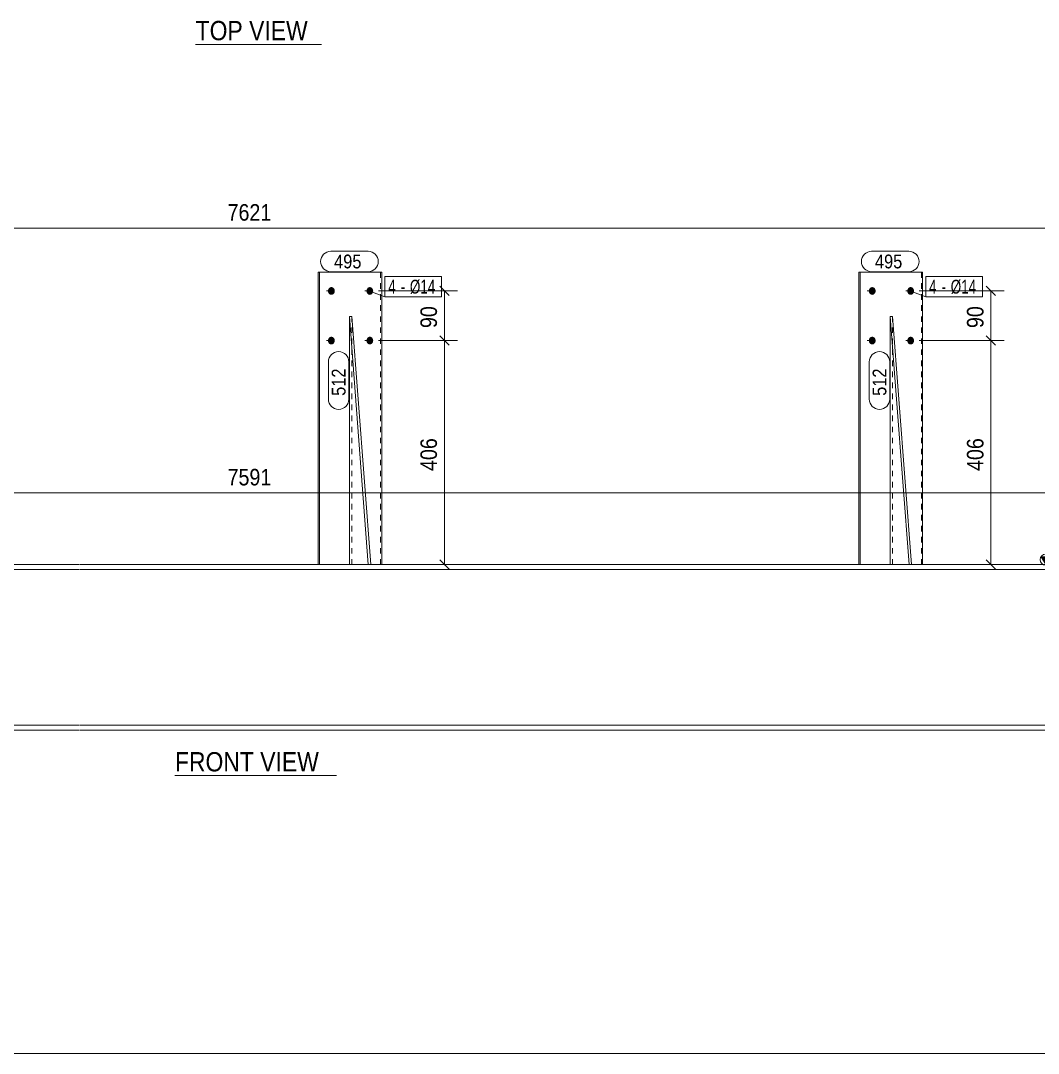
# Model space of a CAD drawing. Header units: millimetres. Extents: x 2 to 579, y 1 to 405.
# Drawn here: x 198.4 to 383, y 5 to 192.2 of the extents above; entities that cross this region are included whole.
import ezdxf

# ---------------------------------------------------------------- set-up
doc = ezdxf.new("R2010")
doc.units = ezdxf.units.MM
doc.linetypes.add('XKITLINE00', pattern=[0])
doc.linetypes.add('XKITLINE01', pattern=[4, 1, -1, 1, -1])
for name, color, linetype, lineweight in [('Bolt', 3, 'Continuous', 0), ('BoltMark', 7, 'Continuous', 0), ('Dimensions', 7, 'Continuous', 0), ('DrawingSheet', 5, 'Continuous', 0), ('OtherObjectType', 7, 'Continuous', 0), ('Part', 2, 'Continuous', 0), ('PartMark', 7, 'Continuous', 0)]:
    doc.layers.add(name, color=color, linetype=linetype, lineweight=lineweight)
doc.styles.add('ARIAL', font='ARIAL.TTF')
doc.styles.add('ARIAL_NARROW', font='ARIALN.TTF')

# ---------------------------------------------------------------- blocks, each defined once
blk = doc.blocks.new('*A3')
at = {"layer": 'Bolt'}
for points in [[(352.21, 143.25), (352.21, 143.28), (352.22, 143.32), (352.22, 143.35), (352.23, 143.38), (352.24, 143.42), (352.25, 143.45), (352.26, 143.48), (352.27, 143.51), (352.28, 143.54), (352.3, 143.57), (352.31, 143.6), (352.33, 143.63), (352.35, 143.66), (352.37, 143.68), (352.39, 143.71), (352.41, 143.73), (352.44, 143.76), (352.46, 143.78), (352.49, 143.8), (352.51, 143.81), (352.54, 143.83), (352.57, 143.85), (352.59, 143.86), (352.62, 143.87), (352.65, 143.88), (352.68, 143.89), (352.71, 143.9), (352.74, 143.91), (352.77, 143.91), (352.8, 143.91), (352.83, 143.91), (352.86, 143.91), (352.89, 143.91), (352.92, 143.91), (352.95, 143.9), (352.98, 143.89), (353.01, 143.88), (353.04, 143.87), (353.07, 143.86), (353.1, 143.85), (353.12, 143.83), (353.15, 143.81), (353.18, 143.8), (353.2, 143.78), (353.22, 143.76), (353.25, 143.73), (353.27, 143.71), (353.29, 143.68), (353.31, 143.66), (353.33, 143.63), (353.35, 143.6), (353.36, 143.57), (353.38, 143.54), (353.39, 143.51), (353.4, 143.48), (353.41, 143.45), (353.42, 143.42), (353.43, 143.38), (353.44, 143.35), (353.44, 143.32), (353.45, 143.28), (353.45, 143.25), (353.45, 143.21), (353.45, 143.18), (353.45, 143.15), (353.44, 143.11), (353.44, 143.08), (353.43, 143.04), (353.42, 143.01), (353.41, 142.98), (353.4, 142.95), (353.39, 142.92), (353.38, 142.88), (353.36, 142.85), (353.35, 142.83), (353.33, 142.8), (353.31, 142.77), (353.29, 142.74), (353.27, 142.72), (353.25, 142.7), (353.22, 142.67), (353.2, 142.65), (353.18, 142.63), (353.15, 142.61), (353.12, 142.6), (353.1, 142.58), (353.07, 142.57), (353.04, 142.56), (353.01, 142.54), (352.98, 142.54), (352.95, 142.53), (352.92, 142.52), (352.89, 142.52), (352.86, 142.52), (352.83, 142.51), (352.8, 142.52), (352.77, 142.52), (352.74, 142.52), (352.71, 142.53), (352.68, 142.54), (352.65, 142.54), (352.62, 142.56), (352.59, 142.57), (352.57, 142.58), (352.54, 142.6), (352.51, 142.61), (352.49, 142.63), (352.46, 142.65), (352.44, 142.67), (352.41, 142.7), (352.39, 142.72), (352.37, 142.74), (352.35, 142.77), (352.33, 142.8), (352.31, 142.83), (352.3, 142.85), (352.28, 142.88), (352.27, 142.92), (352.26, 142.95), (352.25, 142.98), (352.24, 143.01), (352.23, 143.04), (352.22, 143.08), (352.22, 143.11), (352.21, 143.15), (352.21, 143.18), (352.21, 143.21)], [(359.2, 143.25), (359.2, 143.28), (359.2, 143.32), (359.21, 143.35), (359.21, 143.38), (359.22, 143.42), (359.23, 143.45), (359.24, 143.48), (359.25, 143.51), (359.27, 143.54), (359.28, 143.57), (359.3, 143.6), (359.31, 143.63), (359.33, 143.66), (359.35, 143.68), (359.37, 143.71), (359.39, 143.73), (359.42, 143.76), (359.44, 143.78), (359.47, 143.8), (359.49, 143.81), (359.52, 143.83), (359.54, 143.85), (359.57, 143.86), (359.6, 143.87), (359.63, 143.88), (359.66, 143.89), (359.69, 143.9), (359.72, 143.91), (359.74, 143.91), (359.77, 143.91), (359.8, 143.91), (359.83, 143.91), (359.86, 143.91), (359.89, 143.91), (359.92, 143.9), (359.95, 143.89), (359.98, 143.88), (360.01, 143.87), (360.04, 143.86), (360.07, 143.85), (360.09, 143.83), (360.12, 143.81), (360.14, 143.8), (360.17, 143.78), (360.19, 143.76), (360.21, 143.73), (360.24, 143.71), (360.26, 143.68), (360.28, 143.66), (360.29, 143.63), (360.31, 143.6), (360.33, 143.57), (360.34, 143.54), (360.36, 143.51), (360.37, 143.48), (360.38, 143.45), (360.39, 143.42), (360.4, 143.38), (360.4, 143.35), (360.41, 143.32), (360.41, 143.28), (360.41, 143.25), (360.42, 143.21), (360.41, 143.18), (360.41, 143.15), (360.41, 143.11), (360.4, 143.08), (360.4, 143.04), (360.39, 143.01), (360.38, 142.98), (360.37, 142.95), (360.36, 142.92), (360.34, 142.88), (360.33, 142.85), (360.31, 142.83), (360.29, 142.8), (360.28, 142.77), (360.26, 142.74), (360.24, 142.72), (360.21, 142.7), (360.19, 142.67), (360.17, 142.65), (360.14, 142.63), (360.12, 142.61), (360.09, 142.6), (360.07, 142.58), (360.04, 142.57), (360.01, 142.56), (359.98, 142.54), (359.95, 142.54), (359.92, 142.53), (359.89, 142.52), (359.86, 142.52), (359.83, 142.52), (359.8, 142.51), (359.77, 142.52), (359.74, 142.52), (359.72, 142.52), (359.69, 142.53), (359.66, 142.54), (359.63, 142.54), (359.6, 142.56), (359.57, 142.57), (359.54, 142.58), (359.52, 142.6), (359.49, 142.61), (359.47, 142.63), (359.44, 142.65), (359.42, 142.67), (359.39, 142.7), (359.37, 142.72), (359.35, 142.74), (359.33, 142.77), (359.31, 142.8), (359.3, 142.83), (359.28, 142.85), (359.27, 142.88), (359.25, 142.92), (359.24, 142.95), (359.23, 142.98), (359.22, 143.01), (359.21, 143.04), (359.21, 143.08), (359.2, 143.11), (359.2, 143.15), (359.2, 143.18), (359.19, 143.21)], [(352.21, 134.25), (352.21, 134.28), (352.22, 134.32), (352.22, 134.35), (352.23, 134.38), (352.24, 134.42), (352.25, 134.45), (352.26, 134.48), (352.27, 134.51), (352.28, 134.54), (352.3, 134.57), (352.31, 134.6), (352.33, 134.63), (352.35, 134.66), (352.37, 134.68), (352.39, 134.71), (352.41, 134.73), (352.44, 134.76), (352.46, 134.78), (352.49, 134.8), (352.51, 134.81), (352.54, 134.83), (352.57, 134.85), (352.59, 134.86), (352.62, 134.87), (352.65, 134.88), (352.68, 134.89), (352.71, 134.9), (352.74, 134.91), (352.77, 134.91), (352.8, 134.91), (352.83, 134.91), (352.86, 134.91), (352.89, 134.91), (352.92, 134.91), (352.95, 134.9), (352.98, 134.89), (353.01, 134.88), (353.04, 134.87), (353.07, 134.86), (353.1, 134.85), (353.12, 134.83), (353.15, 134.81), (353.18, 134.8), (353.2, 134.78), (353.22, 134.76), (353.25, 134.73), (353.27, 134.71), (353.29, 134.68), (353.31, 134.66), (353.33, 134.63), (353.35, 134.6), (353.36, 134.57), (353.38, 134.54), (353.39, 134.51), (353.4, 134.48), (353.41, 134.45), (353.42, 134.42), (353.43, 134.38), (353.44, 134.35), (353.44, 134.32), (353.45, 134.28), (353.45, 134.25), (353.45, 134.21), (353.45, 134.18), (353.45, 134.15), (353.44, 134.11), (353.44, 134.08), (353.43, 134.04), (353.42, 134.01), (353.41, 133.98), (353.4, 133.95), (353.39, 133.92), (353.38, 133.88), (353.36, 133.85), (353.35, 133.83), (353.33, 133.8), (353.31, 133.77), (353.29, 133.74), (353.27, 133.72), (353.25, 133.7), (353.22, 133.67), (353.2, 133.65), (353.18, 133.63), (353.15, 133.61), (353.12, 133.6), (353.1, 133.58), (353.07, 133.57), (353.04, 133.56), (353.01, 133.54), (352.98, 133.54), (352.95, 133.53), (352.92, 133.52), (352.89, 133.52), (352.86, 133.52), (352.83, 133.51), (352.8, 133.52), (352.77, 133.52), (352.74, 133.52), (352.71, 133.53), (352.68, 133.54), (352.65, 133.54), (352.62, 133.56), (352.59, 133.57), (352.57, 133.58), (352.54, 133.6), (352.51, 133.61), (352.49, 133.63), (352.46, 133.65), (352.44, 133.67), (352.41, 133.7), (352.39, 133.72), (352.37, 133.74), (352.35, 133.77), (352.33, 133.8), (352.31, 133.83), (352.3, 133.85), (352.28, 133.88), (352.27, 133.92), (352.26, 133.95), (352.25, 133.98), (352.24, 134.01), (352.23, 134.04), (352.22, 134.08), (352.22, 134.11), (352.21, 134.15), (352.21, 134.18), (352.21, 134.21)], [(359.2, 134.25), (359.2, 134.28), (359.2, 134.32), (359.21, 134.35), (359.21, 134.38), (359.22, 134.42), (359.23, 134.45), (359.24, 134.48), (359.25, 134.51), (359.27, 134.54), (359.28, 134.57), (359.3, 134.6), (359.31, 134.63), (359.33, 134.66), (359.35, 134.68), (359.37, 134.71), (359.39, 134.73), (359.42, 134.76), (359.44, 134.78), (359.47, 134.8), (359.49, 134.81), (359.52, 134.83), (359.54, 134.85), (359.57, 134.86), (359.6, 134.87), (359.63, 134.88), (359.66, 134.89), (359.69, 134.9), (359.72, 134.91), (359.74, 134.91), (359.77, 134.91), (359.8, 134.91), (359.83, 134.91), (359.86, 134.91), (359.89, 134.91), (359.92, 134.9), (359.95, 134.89), (359.98, 134.88), (360.01, 134.87), (360.04, 134.86), (360.07, 134.85), (360.09, 134.83), (360.12, 134.81), (360.14, 134.8), (360.17, 134.78), (360.19, 134.76), (360.21, 134.73), (360.24, 134.71), (360.26, 134.68), (360.28, 134.66), (360.29, 134.63), (360.31, 134.6), (360.33, 134.57), (360.34, 134.54), (360.36, 134.51), (360.37, 134.48), (360.38, 134.45), (360.39, 134.42), (360.4, 134.38), (360.4, 134.35), (360.41, 134.32), (360.41, 134.28), (360.41, 134.25), (360.42, 134.21), (360.41, 134.18), (360.41, 134.15), (360.41, 134.11), (360.4, 134.08), (360.4, 134.04), (360.39, 134.01), (360.38, 133.98), (360.37, 133.95), (360.36, 133.92), (360.34, 133.88), (360.33, 133.85), (360.31, 133.83), (360.29, 133.8), (360.28, 133.77), (360.26, 133.74), (360.24, 133.72), (360.21, 133.7), (360.19, 133.67), (360.17, 133.65), (360.14, 133.63), (360.12, 133.61), (360.09, 133.6), (360.07, 133.58), (360.04, 133.57), (360.01, 133.56), (359.98, 133.54), (359.95, 133.54), (359.92, 133.53), (359.89, 133.52), (359.86, 133.52), (359.83, 133.52), (359.8, 133.51), (359.77, 133.52), (359.74, 133.52), (359.72, 133.52), (359.69, 133.53), (359.66, 133.54), (359.63, 133.54), (359.6, 133.56), (359.57, 133.57), (359.54, 133.58), (359.52, 133.6), (359.49, 133.61), (359.47, 133.63), (359.44, 133.65), (359.42, 133.67), (359.39, 133.7), (359.37, 133.72), (359.35, 133.74), (359.33, 133.77), (359.31, 133.8), (359.3, 133.83), (359.28, 133.85), (359.27, 133.88), (359.25, 133.92), (359.24, 133.95), (359.23, 133.98), (359.22, 134.01), (359.21, 134.04), (359.21, 134.08), (359.2, 134.11), (359.2, 134.15), (359.2, 134.18), (359.19, 134.21)]]:
    blk.add_hatch(color=3, dxfattribs=at).paths.add_polyline_path(points, flags=17)
at = {"layer": 'Bolt', "color": 3, "linetype": 'XKITLINE00', "lineweight": 0}
for p, q in [((353.4, 143.21), (351.93, 143.21)), ((360.37, 143.21), (358.9, 143.21)), ((353.4, 134.21), (351.93, 134.21)), ((360.37, 134.21), (358.9, 134.21))]:
    blk.add_line(p, q, dxfattribs=at)
blk = doc.blocks.new('*A4')
at = {"layer": 'Bolt'}
for points in [[(254.13, 143.25), (254.14, 143.28), (254.14, 143.32), (254.14, 143.35), (254.15, 143.38), (254.16, 143.42), (254.17, 143.45), (254.18, 143.48), (254.19, 143.51), (254.21, 143.54), (254.22, 143.57), (254.24, 143.6), (254.25, 143.63), (254.27, 143.66), (254.29, 143.68), (254.31, 143.71), (254.34, 143.73), (254.36, 143.76), (254.38, 143.78), (254.41, 143.8), (254.43, 143.81), (254.46, 143.83), (254.49, 143.85), (254.52, 143.86), (254.54, 143.87), (254.57, 143.88), (254.6, 143.89), (254.63, 143.9), (254.66, 143.91), (254.69, 143.91), (254.72, 143.91), (254.75, 143.91), (254.78, 143.91), (254.81, 143.91), (254.84, 143.91), (254.87, 143.9), (254.9, 143.89), (254.93, 143.88), (254.96, 143.87), (254.99, 143.86), (255.02, 143.85), (255.04, 143.83), (255.07, 143.81), (255.1, 143.8), (255.12, 143.78), (255.15, 143.76), (255.17, 143.73), (255.19, 143.71), (255.21, 143.68), (255.23, 143.66), (255.25, 143.63), (255.27, 143.6), (255.28, 143.57), (255.3, 143.54), (255.31, 143.51), (255.33, 143.48), (255.34, 143.45), (255.35, 143.42), (255.35, 143.38), (255.36, 143.35), (255.37, 143.32), (255.37, 143.28), (255.37, 143.25), (255.37, 143.21), (255.37, 143.18), (255.37, 143.15), (255.37, 143.11), (255.36, 143.08), (255.35, 143.04), (255.35, 143.01), (255.34, 142.98), (255.33, 142.95), (255.31, 142.92), (255.3, 142.88), (255.28, 142.85), (255.27, 142.83), (255.25, 142.8), (255.23, 142.77), (255.21, 142.74), (255.19, 142.72), (255.17, 142.7), (255.15, 142.67), (255.12, 142.65), (255.1, 142.63), (255.07, 142.61), (255.04, 142.6), (255.02, 142.58), (254.99, 142.57), (254.96, 142.56), (254.93, 142.54), (254.9, 142.54), (254.87, 142.53), (254.84, 142.52), (254.81, 142.52), (254.78, 142.52), (254.75, 142.51), (254.72, 142.52), (254.69, 142.52), (254.66, 142.52), (254.63, 142.53), (254.6, 142.54), (254.57, 142.54), (254.54, 142.56), (254.52, 142.57), (254.49, 142.58), (254.46, 142.6), (254.43, 142.61), (254.41, 142.63), (254.38, 142.65), (254.36, 142.67), (254.34, 142.7), (254.31, 142.72), (254.29, 142.74), (254.27, 142.77), (254.25, 142.8), (254.24, 142.83), (254.22, 142.85), (254.21, 142.88), (254.19, 142.92), (254.18, 142.95), (254.17, 142.98), (254.16, 143.01), (254.15, 143.04), (254.14, 143.08), (254.14, 143.11), (254.14, 143.15), (254.13, 143.18), (254.13, 143.21)], [(261.12, 143.25), (261.12, 143.28), (261.12, 143.32), (261.13, 143.35), (261.13, 143.38), (261.14, 143.42), (261.15, 143.45), (261.16, 143.48), (261.18, 143.51), (261.19, 143.54), (261.2, 143.57), (261.22, 143.6), (261.24, 143.63), (261.25, 143.66), (261.27, 143.68), (261.3, 143.71), (261.32, 143.73), (261.34, 143.76), (261.36, 143.78), (261.39, 143.8), (261.41, 143.81), (261.44, 143.83), (261.47, 143.85), (261.49, 143.86), (261.52, 143.87), (261.55, 143.88), (261.58, 143.89), (261.61, 143.9), (261.64, 143.91), (261.67, 143.91), (261.7, 143.91), (261.73, 143.91), (261.76, 143.91), (261.79, 143.91), (261.82, 143.91), (261.85, 143.9), (261.87, 143.89), (261.9, 143.88), (261.93, 143.87), (261.96, 143.86), (261.99, 143.85), (262.01, 143.83), (262.04, 143.81), (262.07, 143.8), (262.09, 143.78), (262.11, 143.76), (262.14, 143.73), (262.16, 143.71), (262.18, 143.68), (262.2, 143.66), (262.22, 143.63), (262.23, 143.6), (262.25, 143.57), (262.26, 143.54), (262.28, 143.51), (262.29, 143.48), (262.3, 143.45), (262.31, 143.42), (262.32, 143.38), (262.33, 143.35), (262.33, 143.32), (262.33, 143.28), (262.34, 143.25), (262.34, 143.21), (262.34, 143.18), (262.33, 143.15), (262.33, 143.11), (262.33, 143.08), (262.32, 143.04), (262.31, 143.01), (262.3, 142.98), (262.29, 142.95), (262.28, 142.92), (262.26, 142.88), (262.25, 142.85), (262.23, 142.83), (262.22, 142.8), (262.2, 142.77), (262.18, 142.74), (262.16, 142.72), (262.14, 142.7), (262.11, 142.67), (262.09, 142.65), (262.07, 142.63), (262.04, 142.61), (262.01, 142.6), (261.99, 142.58), (261.96, 142.57), (261.93, 142.56), (261.9, 142.54), (261.87, 142.54), (261.85, 142.53), (261.82, 142.52), (261.79, 142.52), (261.76, 142.52), (261.73, 142.51), (261.7, 142.52), (261.67, 142.52), (261.64, 142.52), (261.61, 142.53), (261.58, 142.54), (261.55, 142.54), (261.52, 142.56), (261.49, 142.57), (261.47, 142.58), (261.44, 142.6), (261.41, 142.61), (261.39, 142.63), (261.36, 142.65), (261.34, 142.67), (261.32, 142.7), (261.3, 142.72), (261.27, 142.74), (261.25, 142.77), (261.24, 142.8), (261.22, 142.83), (261.2, 142.85), (261.19, 142.88), (261.18, 142.92), (261.16, 142.95), (261.15, 142.98), (261.14, 143.01), (261.13, 143.04), (261.13, 143.08), (261.12, 143.11), (261.12, 143.15), (261.12, 143.18), (261.12, 143.21)], [(254.13, 134.25), (254.14, 134.28), (254.14, 134.32), (254.14, 134.35), (254.15, 134.38), (254.16, 134.42), (254.17, 134.45), (254.18, 134.48), (254.19, 134.51), (254.21, 134.54), (254.22, 134.57), (254.24, 134.6), (254.25, 134.63), (254.27, 134.66), (254.29, 134.68), (254.31, 134.71), (254.34, 134.73), (254.36, 134.76), (254.38, 134.78), (254.41, 134.8), (254.43, 134.81), (254.46, 134.83), (254.49, 134.85), (254.52, 134.86), (254.54, 134.87), (254.57, 134.88), (254.6, 134.89), (254.63, 134.9), (254.66, 134.91), (254.69, 134.91), (254.72, 134.91), (254.75, 134.91), (254.78, 134.91), (254.81, 134.91), (254.84, 134.91), (254.87, 134.9), (254.9, 134.89), (254.93, 134.88), (254.96, 134.87), (254.99, 134.86), (255.02, 134.85), (255.04, 134.83), (255.07, 134.81), (255.1, 134.8), (255.12, 134.78), (255.15, 134.76), (255.17, 134.73), (255.19, 134.71), (255.21, 134.68), (255.23, 134.66), (255.25, 134.63), (255.27, 134.6), (255.28, 134.57), (255.3, 134.54), (255.31, 134.51), (255.33, 134.48), (255.34, 134.45), (255.35, 134.42), (255.35, 134.38), (255.36, 134.35), (255.37, 134.32), (255.37, 134.28), (255.37, 134.25), (255.37, 134.21), (255.37, 134.18), (255.37, 134.15), (255.37, 134.11), (255.36, 134.08), (255.35, 134.04), (255.35, 134.01), (255.34, 133.98), (255.33, 133.95), (255.31, 133.92), (255.3, 133.88), (255.28, 133.85), (255.27, 133.83), (255.25, 133.8), (255.23, 133.77), (255.21, 133.74), (255.19, 133.72), (255.17, 133.7), (255.15, 133.67), (255.12, 133.65), (255.1, 133.63), (255.07, 133.61), (255.04, 133.6), (255.02, 133.58), (254.99, 133.57), (254.96, 133.56), (254.93, 133.54), (254.9, 133.54), (254.87, 133.53), (254.84, 133.52), (254.81, 133.52), (254.78, 133.52), (254.75, 133.51), (254.72, 133.52), (254.69, 133.52), (254.66, 133.52), (254.63, 133.53), (254.6, 133.54), (254.57, 133.54), (254.54, 133.56), (254.52, 133.57), (254.49, 133.58), (254.46, 133.6), (254.43, 133.61), (254.41, 133.63), (254.38, 133.65), (254.36, 133.67), (254.34, 133.7), (254.31, 133.72), (254.29, 133.74), (254.27, 133.77), (254.25, 133.8), (254.24, 133.83), (254.22, 133.85), (254.21, 133.88), (254.19, 133.92), (254.18, 133.95), (254.17, 133.98), (254.16, 134.01), (254.15, 134.04), (254.14, 134.08), (254.14, 134.11), (254.14, 134.15), (254.13, 134.18), (254.13, 134.21)], [(261.12, 134.25), (261.12, 134.28), (261.12, 134.32), (261.13, 134.35), (261.13, 134.38), (261.14, 134.42), (261.15, 134.45), (261.16, 134.48), (261.18, 134.51), (261.19, 134.54), (261.2, 134.57), (261.22, 134.6), (261.24, 134.63), (261.25, 134.66), (261.27, 134.68), (261.3, 134.71), (261.32, 134.73), (261.34, 134.76), (261.36, 134.78), (261.39, 134.8), (261.41, 134.81), (261.44, 134.83), (261.47, 134.85), (261.49, 134.86), (261.52, 134.87), (261.55, 134.88), (261.58, 134.89), (261.61, 134.9), (261.64, 134.91), (261.67, 134.91), (261.7, 134.91), (261.73, 134.91), (261.76, 134.91), (261.79, 134.91), (261.82, 134.91), (261.85, 134.9), (261.87, 134.89), (261.9, 134.88), (261.93, 134.87), (261.96, 134.86), (261.99, 134.85), (262.01, 134.83), (262.04, 134.81), (262.07, 134.8), (262.09, 134.78), (262.11, 134.76), (262.14, 134.73), (262.16, 134.71), (262.18, 134.68), (262.2, 134.66), (262.22, 134.63), (262.23, 134.6), (262.25, 134.57), (262.26, 134.54), (262.28, 134.51), (262.29, 134.48), (262.3, 134.45), (262.31, 134.42), (262.32, 134.38), (262.33, 134.35), (262.33, 134.32), (262.33, 134.28), (262.34, 134.25), (262.34, 134.21), (262.34, 134.18), (262.33, 134.15), (262.33, 134.11), (262.33, 134.08), (262.32, 134.04), (262.31, 134.01), (262.3, 133.98), (262.29, 133.95), (262.28, 133.92), (262.26, 133.88), (262.25, 133.85), (262.23, 133.83), (262.22, 133.8), (262.2, 133.77), (262.18, 133.74), (262.16, 133.72), (262.14, 133.7), (262.11, 133.67), (262.09, 133.65), (262.07, 133.63), (262.04, 133.61), (262.01, 133.6), (261.99, 133.58), (261.96, 133.57), (261.93, 133.56), (261.9, 133.54), (261.87, 133.54), (261.85, 133.53), (261.82, 133.52), (261.79, 133.52), (261.76, 133.52), (261.73, 133.51), (261.7, 133.52), (261.67, 133.52), (261.64, 133.52), (261.61, 133.53), (261.58, 133.54), (261.55, 133.54), (261.52, 133.56), (261.49, 133.57), (261.47, 133.58), (261.44, 133.6), (261.41, 133.61), (261.39, 133.63), (261.36, 133.65), (261.34, 133.67), (261.32, 133.7), (261.3, 133.72), (261.27, 133.74), (261.25, 133.77), (261.24, 133.8), (261.22, 133.83), (261.2, 133.85), (261.19, 133.88), (261.18, 133.92), (261.16, 133.95), (261.15, 133.98), (261.14, 134.01), (261.13, 134.04), (261.13, 134.08), (261.12, 134.11), (261.12, 134.15), (261.12, 134.18), (261.12, 134.21)]]:
    blk.add_hatch(color=3, dxfattribs=at).paths.add_polyline_path(points, flags=17)
at = {"layer": 'Bolt', "color": 3, "linetype": 'XKITLINE00', "lineweight": 0}
for p, q in [((255.32, 143.21), (253.85, 143.21)), ((262.3, 143.21), (260.83, 143.21)), ((255.32, 134.21), (253.85, 134.21)), ((262.3, 134.21), (260.83, 134.21))]:
    blk.add_line(p, q, dxfattribs=at)
blk = doc.blocks.new('*A6')
at = {"layer": 'Part'}
blk.add_hatch(color=2, dxfattribs=at).paths.add_polyline_path([(383.5, 95.01), (385.1, 95.01), (384.3, 93.61)], flags=17)
at = {"layer": 'Part', "color": 2, "linetype": 'XKITLINE00', "lineweight": 0}
for p, q in [((110.95, 93.61), (66.45, 93.61)), ((209.03, 93.61), (111.05, 93.61)), ((307.11, 93.61), (209.13, 93.61)), ((414.3, 93.61), (307.21, 93.61)), ((384.3, 93.61), (383.5, 95.01)), ((383.5, 95.01), (385.1, 95.01)), ((385.1, 95.01), (384.3, 93.61)), ((110.95, 92.71), (66.45, 92.71)), ((209.03, 92.71), (111.05, 92.71)), ((307.11, 92.71), (209.13, 92.71)), ((414.3, 92.71), (307.21, 92.71)), ((66.45, 64.51), (110.95, 64.51)), ((111.05, 64.51), (209.03, 64.51)), ((209.13, 64.51), (307.11, 64.51)), ((307.21, 64.51), (414.3, 64.51)), ((66.45, 63.61), (110.95, 63.61)), ((111.05, 63.61), (209.03, 63.61)), ((209.13, 63.61), (307.11, 63.61)), ((307.21, 63.61), (414.3, 63.61))]:
    blk.add_line(p, q, dxfattribs=at)
at = {"layer": 'Part', "color": 7, "linetype": 'XKITLINE01', "lineweight": 0}
for p, q in [((66.45, 93.61), (66.45, 63.61)), ((414.3, 64.51), (414.3, 93.61)), ((414.3, 63.61), (414.3, 64.51))]:
    blk.add_line(p, q, dxfattribs=at)
at = {"layer": 'Part', "color": 2, "linetype": 'XKITLINE00', "lineweight": 0}
blk.add_circle((384.3, 94.51), 1, dxfattribs=at)
blk = doc.blocks.new('*A9')
at = {"layer": 'Part', "color": 2, "linetype": 'XKITLINE00', "lineweight": 0}
for p, q in [((350.41, 146.61), (361.98, 146.61)), ((350.41, 93.61), (350.41, 146.61)), ((350.65, 93.61), (350.65, 146.61)), ((361.98, 146.61), (361.98, 93.61))]:
    blk.add_line(p, q, dxfattribs=at)
at = {"layer": 'Part', "color": 7, "linetype": 'XKITLINE01', "lineweight": 0}
for p, q in [((361.74, 93.61), (361.74, 146.61)), ((361.98, 93.61), (350.41, 93.61))]:
    blk.add_line(p, q, dxfattribs=at)
blk = doc.blocks.new('*A10')
at = {"layer": 'Part', "color": 2, "linetype": 'XKITLINE00', "lineweight": 0}
for p, q in [((356.54, 138.61), (356.1, 138.61)), ((356.1, 138.61), (359.53, 93.61)), ((356.1, 93.61), (356.1, 138.61)), ((359.96, 93.61), (356.54, 138.61))]:
    blk.add_line(p, q, dxfattribs=at)
at = {"layer": 'Part', "color": 7, "linetype": 'XKITLINE01', "lineweight": 0}
for p, q in [((356.54, 138.61), (356.54, 93.61)), ((356.1, 93.61), (359.96, 93.61))]:
    blk.add_line(p, q, dxfattribs=at)
blk = doc.blocks.new('*A11')
at = {"layer": 'Part', "color": 2, "linetype": 'XKITLINE00', "lineweight": 0}
for p, q in [((252.33, 146.61), (263.91, 146.61)), ((252.33, 93.61), (252.33, 146.61)), ((252.57, 93.61), (252.57, 146.61)), ((263.91, 146.61), (263.91, 93.61))]:
    blk.add_line(p, q, dxfattribs=at)
at = {"layer": 'Part', "color": 7, "linetype": 'XKITLINE01', "lineweight": 0}
for p, q in [((263.66, 93.61), (263.66, 146.61)), ((263.91, 93.61), (252.33, 93.61))]:
    blk.add_line(p, q, dxfattribs=at)
blk = doc.blocks.new('*A12')
at = {"layer": 'Part', "color": 2, "linetype": 'XKITLINE00', "lineweight": 0}
for p, q in [((258.46, 138.61), (258.02, 138.61)), ((258.02, 138.61), (261.45, 93.61)), ((258.02, 93.61), (258.02, 138.61)), ((261.89, 93.61), (258.46, 138.61))]:
    blk.add_line(p, q, dxfattribs=at)
at = {"layer": 'Part', "color": 7, "linetype": 'XKITLINE01', "lineweight": 0}
for p, q in [((258.46, 138.61), (258.46, 93.61)), ((258.02, 93.61), (261.89, 93.61))]:
    blk.add_line(p, q, dxfattribs=at)
blk = doc.blocks.new('*A31')
at = {"layer": 'DrawingSheet', "color": 5, "linetype": 'XKITLINE00', "lineweight": 0}
blk.add_line((5, 5), (579, 5), dxfattribs=at)
blk = doc.blocks.new('*A39')
at = {"layer": 'Dimensions', "color": 7, "linetype": 'XKITLINE00', "lineweight": 0}
for p, q in [((64.95, 95.61), (64.95, 157.46)), ((415.8, 95.61), (415.8, 157.46)), ((65.8, 155.46), (64.1, 153.77)), ((416.65, 155.46), (414.96, 153.77)), ((64.95, 154.61), (415.8, 154.61))]:
    blk.add_line(p, q, dxfattribs=at)
at = {"layer": 'Dimensions', "color": 3}
for p in [(64.95, 154.61), (415.8, 154.61)]:
    blk.add_point(p, dxfattribs=at)
at = {"layer": 'Dimensions', "color": 3, "style": 'ARIAL', "width": 0.85}
blk.add_text('7621', height=3, dxfattribs=at).set_placement((235.93, 155.96))
blk = doc.blocks.new('*A41')
at = {"layer": 'Dimensions', "color": 7, "linetype": 'XKITLINE00', "lineweight": 0}
for p, q in [((66.45, 94.61), (66.45, 109.46)), ((414.3, 94.61), (414.3, 109.46)), ((67.3, 107.46), (65.6, 105.77)), ((415.15, 107.46), (413.46, 105.77)), ((66.45, 106.61), (414.3, 106.61))]:
    blk.add_line(p, q, dxfattribs=at)
at = {"layer": 'Dimensions', "color": 3}
for p in [(66.45, 106.61), (414.3, 106.61)]:
    blk.add_point(p, dxfattribs=at)
at = {"layer": 'Dimensions', "color": 3, "style": 'ARIAL', "width": 0.85}
blk.add_text('7591', height=3, dxfattribs=at).set_placement((235.93, 107.96))
blk = doc.blocks.new('*A45')
at = {"layer": 'Dimensions', "color": 7, "linetype": 'XKITLINE00', "lineweight": 0}
for p, q in [((373.51, 135.06), (375.21, 133.37)), ((361.37, 134.21), (376.76, 134.21)), ((374.36, 93.61), (374.36, 134.21)), ((413.3, 93.61), (371.51, 93.61)), ((373.51, 94.46), (375.21, 92.77))]:
    blk.add_line(p, q, dxfattribs=at)
at = {"layer": 'Dimensions', "color": 3}
for p in [(374.36, 134.21), (374.36, 93.61)]:
    blk.add_point(p, dxfattribs=at)
at = {"layer": 'Dimensions', "color": 3, "style": 'ARIAL', "width": 0.85}
blk.add_text('406', height=3, rotation=90.0002, dxfattribs=at).set_placement((373.01, 110.58))
blk = doc.blocks.new('*A46')
at = {"layer": 'Dimensions', "color": 7, "linetype": 'XKITLINE00', "lineweight": 0}
for p, q in [((361.37, 143.21), (376.76, 143.21)), ((373.51, 144.06), (375.21, 142.37)), ((374.36, 134.21), (374.36, 143.21)), ((373.51, 135.06), (375.21, 133.37)), ((361.37, 134.21), (376.76, 134.21))]:
    blk.add_line(p, q, dxfattribs=at)
at = {"layer": 'Dimensions', "color": 3}
for p in [(374.36, 143.21), (374.36, 134.21)]:
    blk.add_point(p, dxfattribs=at)
at = {"layer": 'Dimensions', "color": 3, "style": 'ARIAL', "width": 0.85}
blk.add_text('90', height=3, rotation=90.0002, dxfattribs=at).set_placement((373.01, 136.49))
blk = doc.blocks.new('*A47')
at = {"layer": 'Dimensions', "color": 7, "linetype": 'XKITLINE00', "lineweight": 0}
for p, q in [((274.4, 135.06), (276.1, 133.37)), ((263.3, 134.21), (277.65, 134.21)), ((275.25, 93.61), (275.25, 134.21)), ((263.3, 93.61), (277.65, 93.61)), ((274.4, 94.46), (276.1, 92.77))]:
    blk.add_line(p, q, dxfattribs=at)
at = {"layer": 'Dimensions', "color": 3}
for p in [(275.25, 134.21), (275.25, 93.61)]:
    blk.add_point(p, dxfattribs=at)
at = {"layer": 'Dimensions', "color": 3, "style": 'ARIAL', "width": 0.85}
blk.add_text('406', height=3, rotation=90.0002, dxfattribs=at).set_placement((273.9, 110.58))
blk = doc.blocks.new('*A48')
at = {"layer": 'Dimensions', "color": 7, "linetype": 'XKITLINE00', "lineweight": 0}
for p, q in [((263.3, 143.21), (277.65, 143.21)), ((274.4, 144.06), (276.1, 142.37)), ((275.25, 134.21), (275.25, 143.21)), ((274.4, 135.06), (276.1, 133.37)), ((263.3, 134.21), (277.65, 134.21))]:
    blk.add_line(p, q, dxfattribs=at)
at = {"layer": 'Dimensions', "color": 3}
for p in [(275.25, 143.21), (275.25, 134.21)]:
    blk.add_point(p, dxfattribs=at)
at = {"layer": 'Dimensions', "color": 3, "style": 'ARIAL', "width": 0.85}
blk.add_text('90', height=3, rotation=90.0002, dxfattribs=at).set_placement((273.9, 136.49))
blk = doc.blocks.new('*A56')
at = {"layer": 'BoltMark', "color": 7, "linetype": 'XKITLINE00', "lineweight": 0}
for p, q in [((264.46, 145.84), (274.75, 145.84)), ((264.46, 142.14), (264.46, 145.84)), ((274.75, 142.14), (274.75, 145.84)), ((261.56, 143.21), (264.46, 142.14)), ((264.46, 142.14), (274.75, 142.14))]:
    blk.add_line(p, q, dxfattribs=at)
at = {"layer": 'BoltMark', "color": 3, "style": 'ARIAL_NARROW', "width": 0.85}
for s, p in [('4', (265.06, 142.74)), ('Ø14', (268.99, 142.74)), ('-', (267.33, 142.74))]:
    blk.add_text(s, height=2.5, dxfattribs=at).set_placement(p)
blk = doc.blocks.new('*A57')
at = {"layer": 'BoltMark', "color": 7, "linetype": 'XKITLINE00', "lineweight": 0}
for p, q in [((362.54, 145.84), (372.83, 145.84)), ((362.54, 142.14), (362.54, 145.84)), ((372.83, 142.14), (372.83, 145.84)), ((359.64, 143.21), (362.54, 142.14)), ((362.54, 142.14), (372.83, 142.14))]:
    blk.add_line(p, q, dxfattribs=at)
at = {"layer": 'BoltMark', "color": 3, "style": 'ARIAL_NARROW', "width": 0.85}
for s, p in [('4', (363.14, 142.74)), ('Ø14', (367.07, 142.74)), ('-', (365.41, 142.74))]:
    blk.add_text(s, height=2.5, dxfattribs=at).set_placement(p)
blk = doc.blocks.new('*A59')
at = {"layer": 'PartMark', "color": 7, "linetype": 'XKITLINE00', "lineweight": 0}
for p, q in [((352.73, 150.41), (359.49, 150.41)), ((352.73, 146.71), (359.49, 146.71))]:
    blk.add_line(p, q, dxfattribs=at)
for centre, start, end in [((352.73, 148.56), 90, 270), ((359.49, 148.56), 270, 90)]:
    blk.add_arc(centre, 1.85, start, end, dxfattribs=at)
at = {"layer": 'PartMark', "color": 3, "style": 'ARIAL', "width": 0.85}
blk.add_text('495', height=2.5, dxfattribs=at).set_placement((353.33, 147.31))
blk = doc.blocks.new('*A60')
at = {"layer": 'PartMark', "color": 7, "linetype": 'XKITLINE00', "lineweight": 0}
for p, q in [((352.3, 123.6), (352.3, 130.36)), ((356, 123.6), (356, 130.36))]:
    blk.add_line(p, q, dxfattribs=at)
for centre, start, end in [((354.15, 130.36), 0, 180), ((354.15, 123.6), 180, 0)]:
    blk.add_arc(centre, 1.85, start, end, dxfattribs=at)
at = {"layer": 'PartMark', "color": 3, "style": 'ARIAL', "width": 0.85}
blk.add_text('512', height=2.5, rotation=90.0002, dxfattribs=at).set_placement((355.4, 124.2))
blk = doc.blocks.new('*A61')
at = {"layer": 'PartMark', "color": 7, "linetype": 'XKITLINE00', "lineweight": 0}
for p, q in [((254.65, 150.41), (261.41, 150.41)), ((254.65, 146.71), (261.41, 146.71))]:
    blk.add_line(p, q, dxfattribs=at)
for centre, start, end in [((254.65, 148.56), 90, 270), ((261.41, 148.56), 270, 90)]:
    blk.add_arc(centre, 1.85, start, end, dxfattribs=at)
at = {"layer": 'PartMark', "color": 3, "style": 'ARIAL', "width": 0.85}
blk.add_text('495', height=2.5, dxfattribs=at).set_placement((255.25, 147.31))
blk = doc.blocks.new('*A62')
at = {"layer": 'PartMark', "color": 7, "linetype": 'XKITLINE00', "lineweight": 0}
for p, q in [((254.22, 123.6), (254.22, 130.36)), ((257.92, 123.6), (257.92, 130.36))]:
    blk.add_line(p, q, dxfattribs=at)
for centre, start, end in [((256.07, 130.36), 0, 180), ((256.07, 123.6), 180, 0)]:
    blk.add_arc(centre, 1.85, start, end, dxfattribs=at)
at = {"layer": 'PartMark', "color": 3, "style": 'ARIAL', "width": 0.85}
blk.add_text('512', height=2.5, rotation=90.0002, dxfattribs=at).set_placement((257.32, 124.2))
blk = doc.blocks.new('*A67')
at = {"layer": 'OtherObjectType', "color": 7, "linetype": 'XKITLINE00', "lineweight": 0}
blk.add_line((226.39, 55.36), (255.68, 55.36), dxfattribs=at)
at = {"layer": 'OtherObjectType', "color": 7, "style": 'ARIAL', "width": 0.85}
blk.add_text('FRONT VIEW', height=3.5, dxfattribs=at).set_placement((226.39, 56.11))
blk = doc.blocks.new('*A97')
at = {"layer": 'OtherObjectType', "color": 7, "linetype": 'XKITLINE00', "lineweight": 0}
blk.add_line((230.14, 187.92), (252.97, 187.92), dxfattribs=at)
at = {"layer": 'OtherObjectType', "color": 7, "style": 'ARIAL', "width": 0.85}
blk.add_text('TOP VIEW', height=3.5, dxfattribs=at).set_placement((230.14, 188.67))

msp = doc.modelspace()

# ---------------------------------------------------------------- block references
at = {"lineweight": 0}
for name in ['*A31', '*A97', '*A39', '*A61', '*A59', '*A11', '*A9', '*A56', '*A57', '*A4', '*A48', '*A3', '*A46', '*A12', '*A10', '*A47', '*A45', '*A62', '*A60', '*A41', '*A67']:
    msp.add_blockref(name, (0, 0), dxfattribs=at)
at = {"layer": 'Part', "lineweight": 0}
msp.add_blockref('*A6', (0, 0), dxfattribs=at)

doc.saveas('drawing.dxf')
